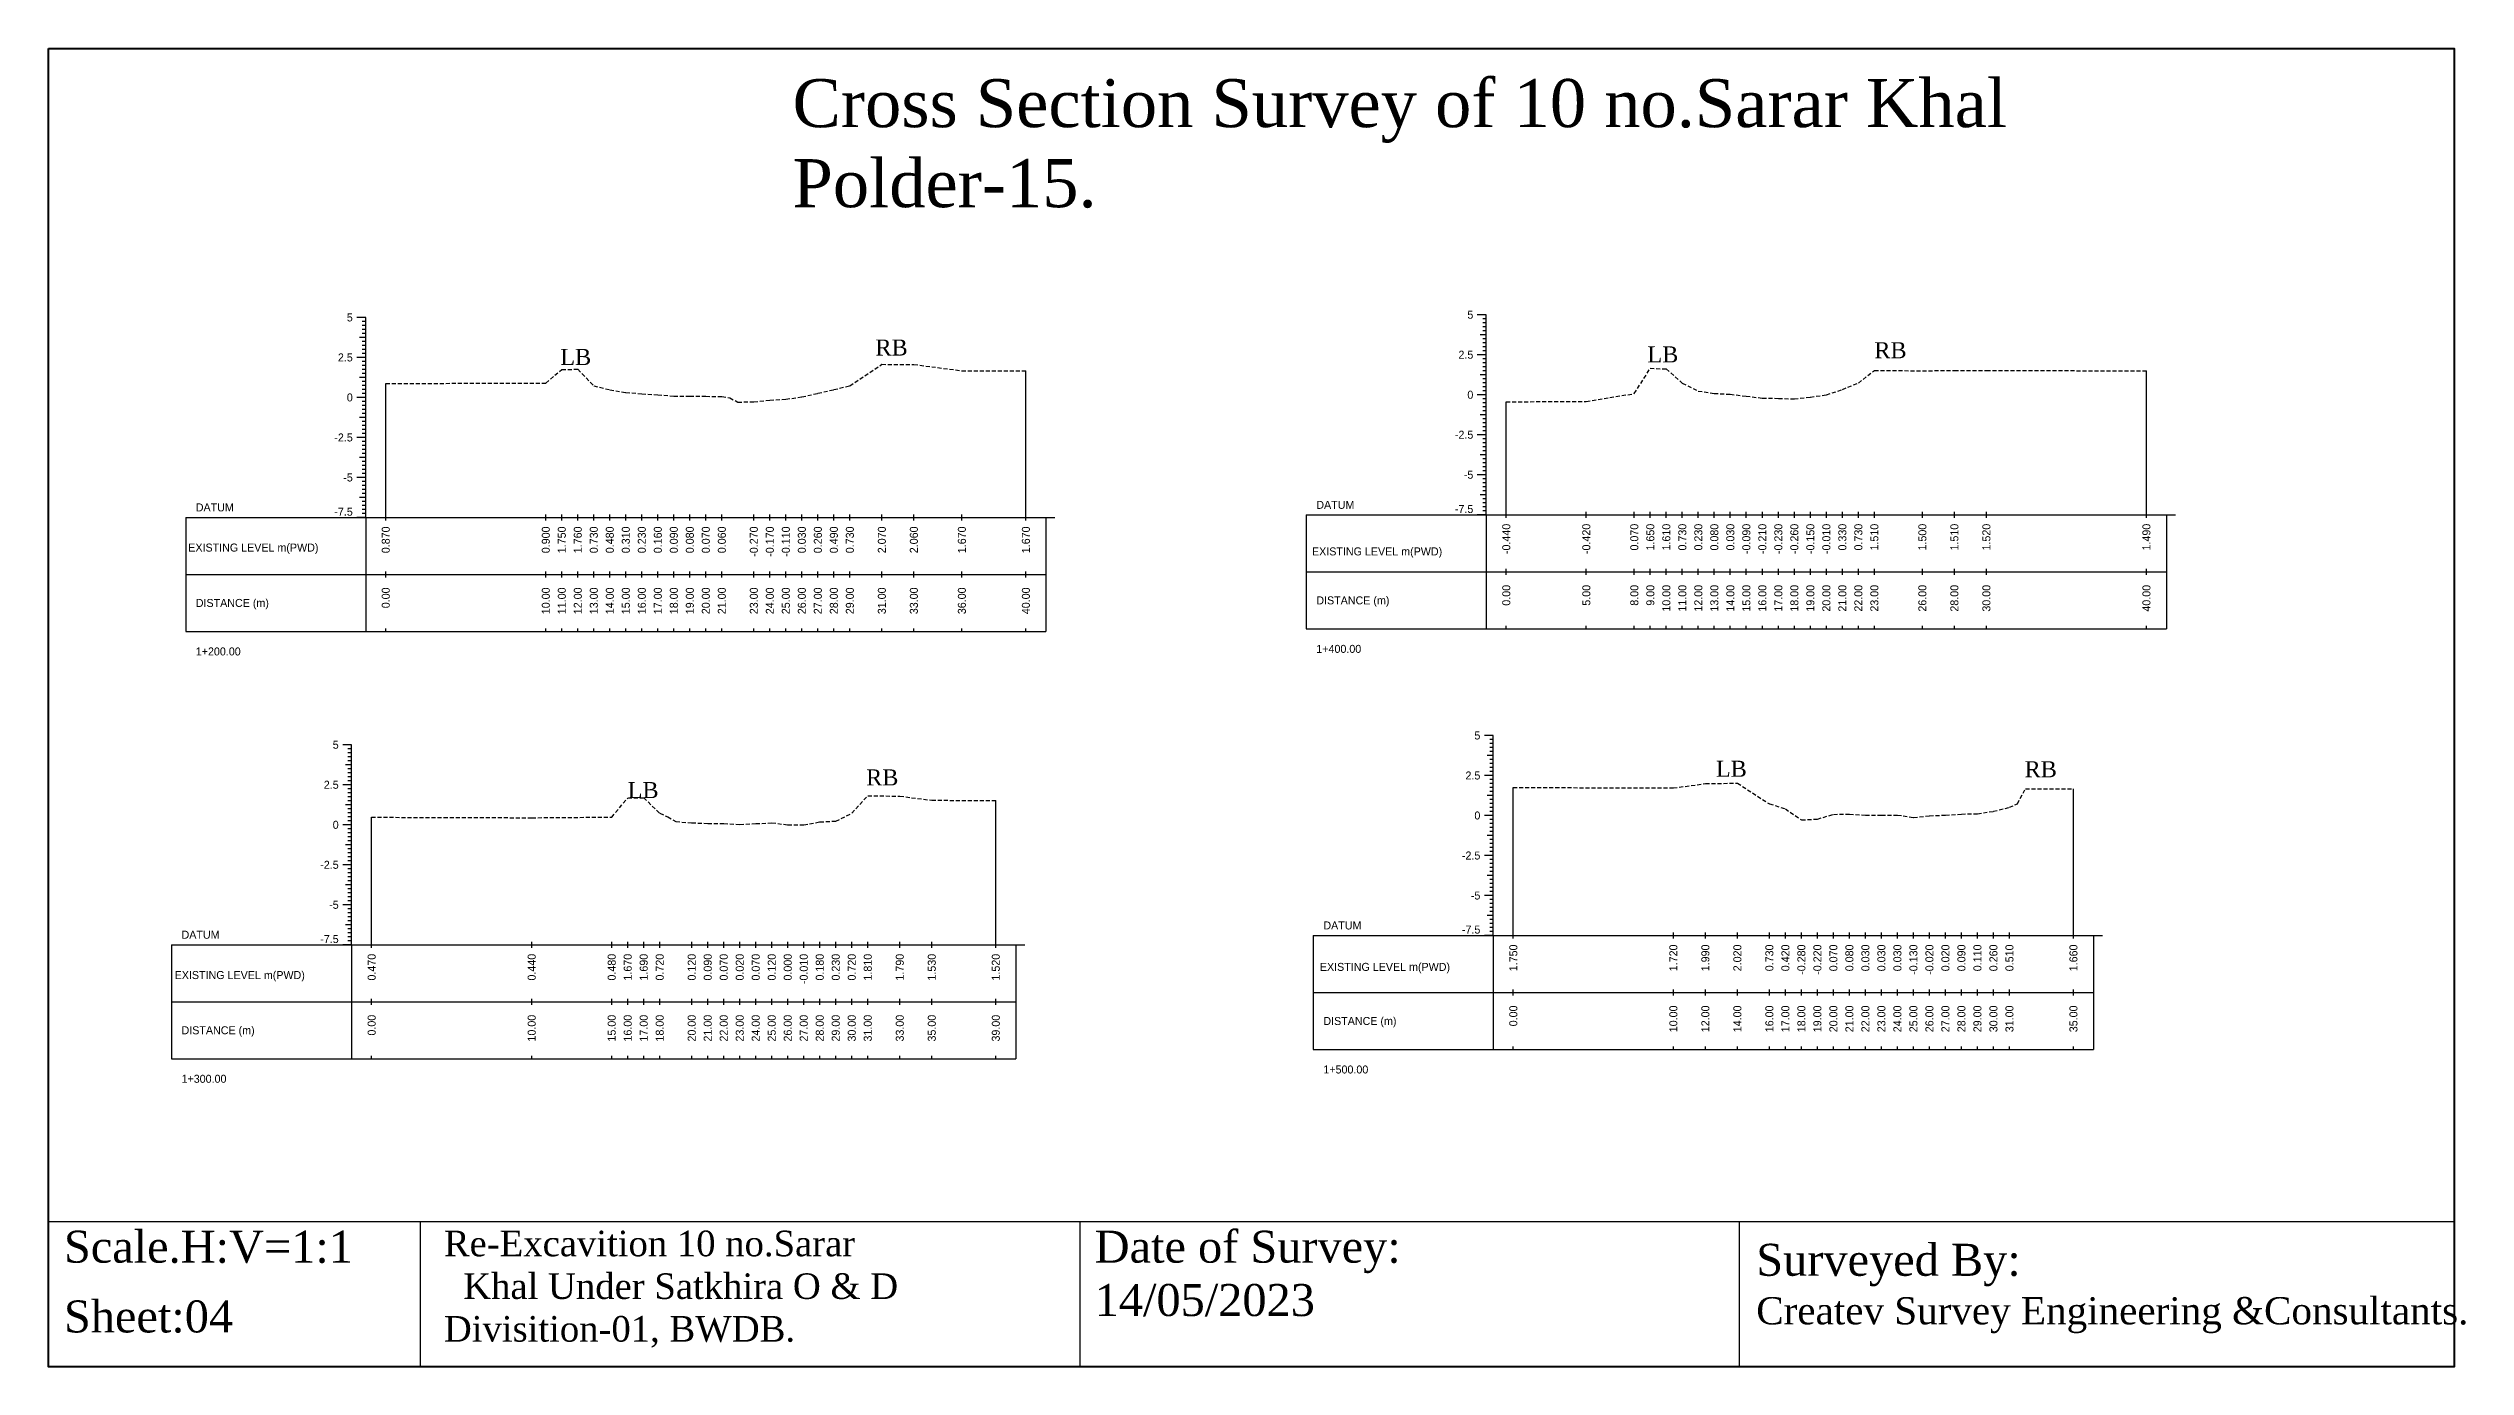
# Model space of a CAD drawing. Header units: inches. Extents: x 4752 to 6808, y -1487 to -426.
# Drawn here: x 4751.7 to 4902.7, y -1438.9 to -1356.5 of the extents above; entities that cross this region are included whole.
import ezdxf
from ezdxf.enums import TextEntityAlignment as Align

# ---------------------------------------------------------------- set-up
doc = ezdxf.new("R2010")
doc.units = ezdxf.units.IN
doc.header["$MEASUREMENT"] = 0
doc.linetypes.add('HIDDEN', pattern=[0.375, 0.25, -0.125])
doc.layers.add('CS_Drawing', color=7, linetype='Continuous')
doc.layers.add('GL', color=3, linetype='HIDDEN')
doc.styles.add('romans', font='romans.shx')

msp = doc.modelspace()

# ---------------------------------------------------------------- linework, layer by layer
at = {"color": 4, "lineweight": 40}
msp.add_lwpolyline([(4751.66, -1356.55), (4902, -1356.55), (4902, -1438.92), (4751.66, -1438.92)], close=True, dxfattribs=at)
for points in [[(4902, -1356.55), (4902, -1438.92)], [(4751.66, -1429.84), (4902, -1429.84)], [(4751.66, -1429.84), (4751.66, -1438.92)], [(4774.9, -1429.84), (4774.9, -1438.92)], [(4816.11, -1429.84), (4816.11, -1438.92)], [(4857.31, -1429.84), (4857.31, -1438.92)]]:
    msp.add_lwpolyline(points)
at = {"layer": 'CS_Drawing'}
for p, q in [((4771.49, -1373.36), (4770.93, -1373.36)), ((4771.49, -1373.36), (4771.1, -1373.36)), ((4771.49, -1373.36), (4771.27, -1373.36)), ((4771.49, -1373.61), (4771.27, -1373.61)), ((4771.49, -1373.86), (4771.27, -1373.86)), ((4771.49, -1374.11), (4771.27, -1374.11)), ((4771.49, -1374.36), (4771.27, -1374.36)), ((4771.49, -1385.86), (4771.49, -1373.36)), ((4841.51, -1373.19), (4840.95, -1373.19)), ((4841.51, -1373.19), (4841.12, -1373.19)), ((4841.51, -1374.44), (4841.12, -1374.44)), ((4841.51, -1373.19), (4841.29, -1373.19)), ((4841.51, -1373.44), (4841.29, -1373.44)), ((4841.51, -1373.69), (4841.29, -1373.69)), ((4841.51, -1373.94), (4841.29, -1373.94)), ((4841.51, -1374.19), (4841.29, -1374.19)), ((4841.51, -1374.44), (4841.29, -1374.44)), ((4841.51, -1385.69), (4841.51, -1373.19)), ((4771.49, -1375.86), (4770.93, -1375.86)), ((4771.49, -1374.61), (4771.1, -1374.61)), ((4771.49, -1375.86), (4771.1, -1375.86)), ((4771.49, -1374.61), (4771.27, -1374.61)), ((4771.49, -1374.86), (4771.27, -1374.86)), ((4771.49, -1375.11), (4771.27, -1375.11)), ((4771.49, -1375.36), (4771.27, -1375.36)), ((4771.49, -1375.61), (4771.27, -1375.61)), ((4771.49, -1375.86), (4771.27, -1375.86)), ((4841.51, -1375.69), (4840.95, -1375.69)), ((4841.51, -1375.69), (4841.12, -1375.69)), ((4841.51, -1374.69), (4841.29, -1374.69)), ((4841.51, -1374.94), (4841.29, -1374.94)), ((4841.51, -1375.19), (4841.29, -1375.19)), ((4841.51, -1375.44), (4841.29, -1375.44)), ((4841.51, -1375.69), (4841.29, -1375.69)), ((4841.51, -1375.94), (4841.29, -1375.94)), ((4771.49, -1377.11), (4771.1, -1377.11)), ((4771.49, -1376.11), (4771.27, -1376.11)), ((4771.49, -1376.36), (4771.27, -1376.36)), ((4771.49, -1376.61), (4771.27, -1376.61)), ((4771.49, -1376.86), (4771.27, -1376.86)), ((4771.49, -1377.11), (4771.27, -1377.11)), ((4771.49, -1377.36), (4771.27, -1377.36)), ((4772.74, -1385.86), (4772.74, -1377.49)), ((4812.74, -1385.86), (4812.74, -1376.69)), ((4841.51, -1376.94), (4841.12, -1376.94)), ((4841.51, -1376.19), (4841.29, -1376.19)), ((4841.51, -1376.44), (4841.29, -1376.44)), ((4841.51, -1376.69), (4841.29, -1376.69)), ((4841.51, -1376.94), (4841.29, -1376.94)), ((4841.51, -1377.19), (4841.29, -1377.19)), ((4841.51, -1377.44), (4841.29, -1377.44)), ((4882.76, -1385.69), (4882.76, -1376.7)), ((4771.49, -1378.36), (4770.93, -1378.36)), ((4771.49, -1378.36), (4771.1, -1378.36)), ((4771.49, -1377.61), (4771.27, -1377.61)), ((4771.49, -1377.86), (4771.27, -1377.86)), ((4771.49, -1378.11), (4771.27, -1378.11)), ((4771.49, -1378.36), (4771.27, -1378.36)), ((4771.49, -1378.61), (4771.27, -1378.61)), ((4771.49, -1378.86), (4771.27, -1378.86)), ((4841.51, -1378.19), (4840.95, -1378.19)), ((4841.51, -1378.19), (4841.12, -1378.19)), ((4841.51, -1377.69), (4841.29, -1377.69)), ((4841.51, -1377.94), (4841.29, -1377.94)), ((4841.51, -1378.19), (4841.29, -1378.19)), ((4841.51, -1378.44), (4841.29, -1378.44)), ((4841.51, -1378.69), (4841.29, -1378.69)), ((4841.51, -1378.94), (4841.29, -1378.94)), ((4842.76, -1385.69), (4842.76, -1378.63)), ((4771.49, -1379.61), (4771.1, -1379.61)), ((4771.49, -1379.11), (4771.27, -1379.11)), ((4771.49, -1379.36), (4771.27, -1379.36)), ((4771.49, -1379.61), (4771.27, -1379.61)), ((4771.49, -1379.86), (4771.27, -1379.86)), ((4771.49, -1380.11), (4771.27, -1380.11)), ((4771.49, -1380.36), (4771.27, -1380.36)), ((4841.51, -1379.44), (4841.12, -1379.44)), ((4841.51, -1379.19), (4841.29, -1379.19)), ((4841.51, -1379.44), (4841.29, -1379.44)), ((4841.51, -1379.69), (4841.29, -1379.69)), ((4841.51, -1379.94), (4841.29, -1379.94)), ((4841.51, -1380.19), (4841.29, -1380.19)), ((4841.51, -1380.44), (4841.29, -1380.44)), ((4771.49, -1380.86), (4770.93, -1380.86)), ((4771.49, -1380.86), (4771.1, -1380.86)), ((4771.49, -1382.11), (4771.1, -1382.11)), ((4771.49, -1380.61), (4771.27, -1380.61)), ((4771.49, -1380.86), (4771.27, -1380.86)), ((4771.49, -1381.11), (4771.27, -1381.11)), ((4771.49, -1381.36), (4771.27, -1381.36)), ((4771.49, -1381.61), (4771.27, -1381.61)), ((4771.49, -1381.86), (4771.27, -1381.86)), ((4771.49, -1382.11), (4771.27, -1382.11)), ((4841.51, -1380.69), (4840.95, -1380.69)), ((4841.51, -1380.69), (4841.12, -1380.69)), ((4841.51, -1381.94), (4841.12, -1381.94)), ((4841.51, -1380.69), (4841.29, -1380.69)), ((4841.51, -1380.94), (4841.29, -1380.94)), ((4841.51, -1381.19), (4841.29, -1381.19)), ((4841.51, -1381.44), (4841.29, -1381.44)), ((4841.51, -1381.69), (4841.29, -1381.69)), ((4841.51, -1381.94), (4841.29, -1381.94)), ((4771.49, -1383.36), (4770.93, -1383.36)), ((4771.49, -1383.36), (4771.1, -1383.36)), ((4771.49, -1382.36), (4771.27, -1382.36)), ((4771.49, -1382.61), (4771.27, -1382.61)), ((4771.49, -1382.86), (4771.27, -1382.86)), ((4771.49, -1383.11), (4771.27, -1383.11)), ((4771.49, -1383.36), (4771.27, -1383.36)), ((4771.49, -1383.61), (4771.27, -1383.61)), ((4841.51, -1383.19), (4840.95, -1383.19)), ((4841.51, -1383.19), (4841.12, -1383.19)), ((4841.51, -1382.19), (4841.29, -1382.19)), ((4841.51, -1382.44), (4841.29, -1382.44)), ((4841.51, -1382.69), (4841.29, -1382.69)), ((4841.51, -1382.94), (4841.29, -1382.94)), ((4841.51, -1383.19), (4841.29, -1383.19)), ((4841.51, -1383.44), (4841.29, -1383.44)), ((4771.49, -1384.61), (4771.1, -1384.61)), ((4771.49, -1383.86), (4771.27, -1383.86)), ((4771.49, -1384.11), (4771.27, -1384.11)), ((4771.49, -1384.36), (4771.27, -1384.36)), ((4771.49, -1384.61), (4771.27, -1384.61)), ((4771.49, -1384.86), (4771.27, -1384.86)), ((4771.49, -1385.11), (4771.27, -1385.11)), ((4841.51, -1384.44), (4841.12, -1384.44)), ((4841.51, -1383.69), (4841.29, -1383.69)), ((4841.51, -1383.94), (4841.29, -1383.94)), ((4841.51, -1384.19), (4841.29, -1384.19)), ((4841.51, -1384.44), (4841.29, -1384.44)), ((4841.51, -1384.69), (4841.29, -1384.69)), ((4841.51, -1384.94), (4841.29, -1384.94)), ((4760.24, -1385.86), (4771.49, -1385.86)), ((4760.24, -1385.86), (4760.24, -1392.98)), ((4771.49, -1385.86), (4770.93, -1385.86)), ((4771.49, -1385.86), (4771.1, -1385.86)), ((4771.49, -1385.36), (4771.27, -1385.36)), ((4771.49, -1385.61), (4771.27, -1385.61)), ((4771.49, -1385.86), (4771.27, -1385.86)), ((4771.49, -1385.86), (4813.99, -1385.86)), ((4771.49, -1385.86), (4771.49, -1392.98)), ((4772.74, -1386.05), (4772.74, -1385.67)), ((4782.74, -1386.05), (4782.74, -1385.67)), ((4783.74, -1386.05), (4783.74, -1385.67)), ((4784.74, -1386.05), (4784.74, -1385.67)), ((4785.74, -1386.05), (4785.74, -1385.67)), ((4786.74, -1386.05), (4786.74, -1385.67)), ((4787.74, -1386.05), (4787.74, -1385.67)), ((4788.74, -1386.05), (4788.74, -1385.67)), ((4789.74, -1386.05), (4789.74, -1385.67)), ((4790.74, -1386.05), (4790.74, -1385.67)), ((4791.74, -1386.05), (4791.74, -1385.67)), ((4792.74, -1386.05), (4792.74, -1385.67)), ((4793.74, -1386.05), (4793.74, -1385.67)), ((4795.74, -1386.05), (4795.74, -1385.67)), ((4796.74, -1386.05), (4796.74, -1385.67)), ((4797.74, -1386.05), (4797.74, -1385.67)), ((4798.74, -1386.05), (4798.74, -1385.67)), ((4799.74, -1386.05), (4799.74, -1385.67)), ((4800.74, -1386.05), (4800.74, -1385.67)), ((4801.74, -1386.05), (4801.74, -1385.67)), ((4803.74, -1386.05), (4803.74, -1385.67)), ((4805.74, -1386.05), (4805.74, -1385.67)), ((4808.74, -1386.05), (4808.74, -1385.67)), ((4812.74, -1386.05), (4812.74, -1385.67)), ((4813.99, -1385.86), (4814.55, -1385.86)), ((4813.99, -1385.86), (4814.38, -1385.86)), ((4813.99, -1385.86), (4814.22, -1385.86)), ((4813.99, -1385.86), (4813.99, -1392.98)), ((4830.26, -1385.69), (4841.51, -1385.69)), ((4830.26, -1385.69), (4830.26, -1392.82)), ((4841.51, -1385.69), (4840.95, -1385.69)), ((4841.51, -1385.69), (4841.12, -1385.69)), ((4841.51, -1385.19), (4841.29, -1385.19)), ((4841.51, -1385.44), (4841.29, -1385.44)), ((4841.51, -1385.69), (4841.29, -1385.69)), ((4841.51, -1385.69), (4884.01, -1385.69)), ((4841.51, -1385.69), (4841.51, -1392.82)), ((4842.76, -1385.88), (4842.76, -1385.5)), ((4847.76, -1385.88), (4847.76, -1385.5)), ((4850.76, -1385.88), (4850.76, -1385.5)), ((4851.76, -1385.88), (4851.76, -1385.5)), ((4852.76, -1385.88), (4852.76, -1385.5)), ((4853.76, -1385.88), (4853.76, -1385.5)), ((4854.76, -1385.88), (4854.76, -1385.5)), ((4855.76, -1385.88), (4855.76, -1385.5)), ((4856.76, -1385.88), (4856.76, -1385.5)), ((4857.76, -1385.88), (4857.76, -1385.5)), ((4858.76, -1385.88), (4858.76, -1385.5)), ((4859.76, -1385.88), (4859.76, -1385.5)), ((4860.76, -1385.88), (4860.76, -1385.5)), ((4861.76, -1385.88), (4861.76, -1385.5)), ((4862.76, -1385.88), (4862.76, -1385.5)), ((4863.76, -1385.88), (4863.76, -1385.5)), ((4864.76, -1385.88), (4864.76, -1385.5)), ((4865.76, -1385.88), (4865.76, -1385.5)), ((4868.76, -1385.88), (4868.76, -1385.5)), ((4870.76, -1385.88), (4870.76, -1385.5)), ((4872.76, -1385.88), (4872.76, -1385.5)), ((4882.76, -1385.88), (4882.76, -1385.5)), ((4884.01, -1385.69), (4884.57, -1385.69)), ((4884.01, -1385.69), (4884.4, -1385.69)), ((4884.01, -1385.69), (4884.24, -1385.69)), ((4884.01, -1385.69), (4884.01, -1392.82)), ((4760.24, -1389.42), (4771.49, -1389.42)), ((4771.49, -1389.42), (4813.99, -1389.42)), ((4771.49, -1389.42), (4813.99, -1389.42)), ((4772.74, -1389.61), (4772.74, -1389.23)), ((4782.74, -1389.61), (4782.74, -1389.23)), ((4783.74, -1389.61), (4783.74, -1389.23)), ((4784.74, -1389.61), (4784.74, -1389.23)), ((4785.74, -1389.61), (4785.74, -1389.23)), ((4786.74, -1389.61), (4786.74, -1389.23)), ((4787.74, -1389.61), (4787.74, -1389.23)), ((4788.74, -1389.61), (4788.74, -1389.23)), ((4789.74, -1389.61), (4789.74, -1389.23)), ((4790.74, -1389.61), (4790.74, -1389.23)), ((4791.74, -1389.61), (4791.74, -1389.23)), ((4792.74, -1389.61), (4792.74, -1389.23)), ((4793.74, -1389.61), (4793.74, -1389.23)), ((4795.74, -1389.61), (4795.74, -1389.23)), ((4796.74, -1389.61), (4796.74, -1389.23)), ((4797.74, -1389.61), (4797.74, -1389.23)), ((4798.74, -1389.61), (4798.74, -1389.23)), ((4799.74, -1389.61), (4799.74, -1389.23)), ((4800.74, -1389.61), (4800.74, -1389.23)), ((4801.74, -1389.61), (4801.74, -1389.23)), ((4803.74, -1389.61), (4803.74, -1389.23)), ((4805.74, -1389.61), (4805.74, -1389.23)), ((4808.74, -1389.61), (4808.74, -1389.23)), ((4812.74, -1389.61), (4812.74, -1389.23)), ((4830.26, -1389.25), (4841.51, -1389.25)), ((4841.51, -1389.25), (4884.01, -1389.25)), ((4841.51, -1389.25), (4884.01, -1389.25)), ((4842.76, -1389.44), (4842.76, -1389.07)), ((4847.76, -1389.44), (4847.76, -1389.07)), ((4850.76, -1389.44), (4850.76, -1389.07)), ((4851.76, -1389.44), (4851.76, -1389.07)), ((4852.76, -1389.44), (4852.76, -1389.07)), ((4853.76, -1389.44), (4853.76, -1389.07)), ((4854.76, -1389.44), (4854.76, -1389.07)), ((4855.76, -1389.44), (4855.76, -1389.07)), ((4856.76, -1389.44), (4856.76, -1389.07)), ((4857.76, -1389.44), (4857.76, -1389.07)), ((4858.76, -1389.44), (4858.76, -1389.07)), ((4859.76, -1389.44), (4859.76, -1389.07)), ((4860.76, -1389.44), (4860.76, -1389.07)), ((4861.76, -1389.44), (4861.76, -1389.07)), ((4862.76, -1389.44), (4862.76, -1389.07)), ((4863.76, -1389.44), (4863.76, -1389.07)), ((4864.76, -1389.44), (4864.76, -1389.07)), ((4865.76, -1389.44), (4865.76, -1389.07)), ((4868.76, -1389.44), (4868.76, -1389.07)), ((4870.76, -1389.44), (4870.76, -1389.07)), ((4872.76, -1389.44), (4872.76, -1389.07)), ((4882.76, -1389.44), (4882.76, -1389.07)), ((4842.76, -1392.82), (4842.76, -1392.63)), ((4847.76, -1392.82), (4847.76, -1392.63)), ((4850.76, -1392.82), (4850.76, -1392.63)), ((4851.76, -1392.82), (4851.76, -1392.63)), ((4852.76, -1392.82), (4852.76, -1392.63)), ((4853.76, -1392.82), (4853.76, -1392.63)), ((4854.76, -1392.82), (4854.76, -1392.63)), ((4855.76, -1392.82), (4855.76, -1392.63)), ((4856.76, -1392.82), (4856.76, -1392.63)), ((4857.76, -1392.82), (4857.76, -1392.63)), ((4858.76, -1392.82), (4858.76, -1392.63)), ((4859.76, -1392.82), (4859.76, -1392.63)), ((4860.76, -1392.82), (4860.76, -1392.63)), ((4861.76, -1392.82), (4861.76, -1392.63)), ((4862.76, -1392.82), (4862.76, -1392.63)), ((4863.76, -1392.82), (4863.76, -1392.63)), ((4864.76, -1392.82), (4864.76, -1392.63)), ((4865.76, -1392.82), (4865.76, -1392.63)), ((4868.76, -1392.82), (4868.76, -1392.63)), ((4870.76, -1392.82), (4870.76, -1392.63)), ((4872.76, -1392.82), (4872.76, -1392.63)), ((4882.76, -1392.82), (4882.76, -1392.63)), ((4760.24, -1392.98), (4771.49, -1392.98)), ((4771.49, -1392.98), (4813.99, -1392.98)), ((4772.74, -1392.98), (4772.74, -1392.8)), ((4782.74, -1392.98), (4782.74, -1392.8)), ((4783.74, -1392.98), (4783.74, -1392.8)), ((4784.74, -1392.98), (4784.74, -1392.8)), ((4785.74, -1392.98), (4785.74, -1392.8)), ((4786.74, -1392.98), (4786.74, -1392.8)), ((4787.74, -1392.98), (4787.74, -1392.8)), ((4788.74, -1392.98), (4788.74, -1392.8)), ((4789.74, -1392.98), (4789.74, -1392.8)), ((4790.74, -1392.98), (4790.74, -1392.8)), ((4791.74, -1392.98), (4791.74, -1392.8)), ((4792.74, -1392.98), (4792.74, -1392.8)), ((4793.74, -1392.98), (4793.74, -1392.8)), ((4795.74, -1392.98), (4795.74, -1392.8)), ((4796.74, -1392.98), (4796.74, -1392.8)), ((4797.74, -1392.98), (4797.74, -1392.8)), ((4798.74, -1392.98), (4798.74, -1392.8)), ((4799.74, -1392.98), (4799.74, -1392.8)), ((4800.74, -1392.98), (4800.74, -1392.8)), ((4801.74, -1392.98), (4801.74, -1392.8)), ((4803.74, -1392.98), (4803.74, -1392.8)), ((4805.74, -1392.98), (4805.74, -1392.8)), ((4808.74, -1392.98), (4808.74, -1392.8)), ((4812.74, -1392.98), (4812.74, -1392.8)), ((4830.26, -1392.82), (4841.51, -1392.82)), ((4841.51, -1392.82), (4884.01, -1392.82)), ((4770.61, -1400.06), (4770.05, -1400.06)), ((4770.61, -1400.06), (4770.22, -1400.06)), ((4770.61, -1400.06), (4770.38, -1400.06)), ((4770.61, -1412.56), (4770.61, -1400.06)), ((4841.95, -1399.48), (4841.39, -1399.48)), ((4841.95, -1399.48), (4841.56, -1399.48)), ((4841.95, -1399.48), (4841.73, -1399.48)), ((4841.95, -1399.73), (4841.73, -1399.73)), ((4841.95, -1399.98), (4841.73, -1399.98)), ((4841.95, -1400.23), (4841.73, -1400.23)), ((4841.95, -1411.98), (4841.95, -1399.48)), ((4770.61, -1401.31), (4770.22, -1401.31)), ((4770.61, -1400.31), (4770.38, -1400.31)), ((4770.61, -1400.56), (4770.38, -1400.56)), ((4770.61, -1400.81), (4770.38, -1400.81)), ((4770.61, -1401.06), (4770.38, -1401.06)), ((4770.61, -1401.31), (4770.38, -1401.31)), ((4770.61, -1401.56), (4770.38, -1401.56)), ((4841.95, -1400.73), (4841.56, -1400.73)), ((4841.95, -1400.48), (4841.73, -1400.48)), ((4841.95, -1400.73), (4841.73, -1400.73)), ((4841.95, -1400.98), (4841.73, -1400.98)), ((4841.95, -1401.23), (4841.73, -1401.23)), ((4841.95, -1401.48), (4841.73, -1401.48)), ((4841.95, -1401.73), (4841.73, -1401.73)), ((4770.61, -1402.56), (4770.05, -1402.56)), ((4770.61, -1402.56), (4770.22, -1402.56)), ((4770.61, -1401.81), (4770.38, -1401.81)), ((4770.61, -1402.06), (4770.38, -1402.06)), ((4770.61, -1402.31), (4770.38, -1402.31)), ((4770.61, -1402.56), (4770.38, -1402.56)), ((4770.61, -1402.81), (4770.38, -1402.81)), ((4770.61, -1403.06), (4770.38, -1403.06)), ((4841.95, -1401.98), (4841.39, -1401.98)), ((4841.95, -1401.98), (4841.56, -1401.98)), ((4841.95, -1403.23), (4841.56, -1403.23)), ((4841.95, -1401.98), (4841.73, -1401.98)), ((4841.95, -1402.23), (4841.73, -1402.23)), ((4841.95, -1402.48), (4841.73, -1402.48)), ((4841.95, -1402.73), (4841.73, -1402.73)), ((4841.95, -1402.98), (4841.73, -1402.98)), ((4841.95, -1403.23), (4841.73, -1403.23)), ((4843.2, -1411.98), (4843.2, -1402.73)), ((4878.2, -1411.98), (4878.2, -1402.82)), ((4770.61, -1403.81), (4770.22, -1403.81)), ((4770.61, -1403.31), (4770.38, -1403.31)), ((4770.61, -1403.56), (4770.38, -1403.56)), ((4770.61, -1403.81), (4770.38, -1403.81)), ((4770.61, -1404.06), (4770.38, -1404.06)), ((4770.61, -1404.31), (4770.38, -1404.31)), ((4770.61, -1404.56), (4770.38, -1404.56)), ((4771.86, -1412.56), (4771.86, -1404.59)), ((4810.86, -1412.56), (4810.86, -1403.54)), ((4841.95, -1404.48), (4841.39, -1404.48)), ((4841.95, -1404.48), (4841.56, -1404.48)), ((4841.95, -1403.48), (4841.73, -1403.48)), ((4841.95, -1403.73), (4841.73, -1403.73)), ((4841.95, -1403.98), (4841.73, -1403.98)), ((4841.95, -1404.23), (4841.73, -1404.23)), ((4841.95, -1404.48), (4841.73, -1404.48)), ((4841.95, -1404.73), (4841.73, -1404.73)), ((4770.61, -1405.06), (4770.05, -1405.06)), ((4770.61, -1405.06), (4770.22, -1405.06)), ((4770.61, -1404.81), (4770.38, -1404.81)), ((4770.61, -1405.06), (4770.38, -1405.06)), ((4770.61, -1405.31), (4770.38, -1405.31)), ((4770.61, -1405.56), (4770.38, -1405.56)), ((4770.61, -1405.81), (4770.38, -1405.81)), ((4770.61, -1406.06), (4770.38, -1406.06)), ((4841.95, -1405.73), (4841.56, -1405.73)), ((4841.95, -1404.98), (4841.73, -1404.98)), ((4841.95, -1405.23), (4841.73, -1405.23)), ((4841.95, -1405.48), (4841.73, -1405.48)), ((4841.95, -1405.73), (4841.73, -1405.73)), ((4841.95, -1405.98), (4841.73, -1405.98)), ((4841.95, -1406.23), (4841.73, -1406.23)), ((4770.61, -1407.56), (4770.05, -1407.56)), ((4770.61, -1406.31), (4770.22, -1406.31)), ((4770.61, -1407.56), (4770.22, -1407.56)), ((4770.61, -1406.31), (4770.38, -1406.31)), ((4770.61, -1406.56), (4770.38, -1406.56)), ((4770.61, -1406.81), (4770.38, -1406.81)), ((4770.61, -1407.06), (4770.38, -1407.06)), ((4770.61, -1407.31), (4770.38, -1407.31)), ((4770.61, -1407.56), (4770.38, -1407.56)), ((4841.95, -1406.98), (4841.39, -1406.98)), ((4841.95, -1406.98), (4841.56, -1406.98)), ((4841.95, -1406.48), (4841.73, -1406.48)), ((4841.95, -1406.73), (4841.73, -1406.73)), ((4841.95, -1406.98), (4841.73, -1406.98)), ((4841.95, -1407.23), (4841.73, -1407.23)), ((4841.95, -1407.48), (4841.73, -1407.48)), ((4841.95, -1407.73), (4841.73, -1407.73)), ((4770.61, -1408.81), (4770.22, -1408.81)), ((4770.61, -1407.81), (4770.38, -1407.81)), ((4770.61, -1408.06), (4770.38, -1408.06)), ((4770.61, -1408.31), (4770.38, -1408.31)), ((4770.61, -1408.56), (4770.38, -1408.56)), ((4770.61, -1408.81), (4770.38, -1408.81)), ((4770.61, -1409.06), (4770.38, -1409.06)), ((4841.95, -1408.23), (4841.56, -1408.23)), ((4841.95, -1407.98), (4841.73, -1407.98)), ((4841.95, -1408.23), (4841.73, -1408.23)), ((4841.95, -1408.48), (4841.73, -1408.48)), ((4841.95, -1408.73), (4841.73, -1408.73)), ((4841.95, -1408.98), (4841.73, -1408.98)), ((4841.95, -1409.23), (4841.73, -1409.23)), ((4770.61, -1410.06), (4770.05, -1410.06)), ((4770.61, -1410.06), (4770.22, -1410.06)), ((4770.61, -1409.31), (4770.38, -1409.31)), ((4770.61, -1409.56), (4770.38, -1409.56)), ((4770.61, -1409.81), (4770.38, -1409.81)), ((4770.61, -1410.06), (4770.38, -1410.06)), ((4770.61, -1410.31), (4770.38, -1410.31)), ((4770.61, -1410.56), (4770.38, -1410.56)), ((4770.61, -1410.81), (4770.38, -1410.81)), ((4841.95, -1409.48), (4841.39, -1409.48)), ((4841.95, -1409.48), (4841.56, -1409.48)), ((4841.95, -1410.73), (4841.56, -1410.73)), ((4841.95, -1409.48), (4841.73, -1409.48)), ((4841.95, -1409.73), (4841.73, -1409.73)), ((4841.95, -1409.98), (4841.73, -1409.98)), ((4841.95, -1410.23), (4841.73, -1410.23)), ((4841.95, -1410.48), (4841.73, -1410.48)), ((4841.95, -1410.73), (4841.73, -1410.73)), ((4770.61, -1411.31), (4770.22, -1411.31)), ((4770.61, -1411.06), (4770.38, -1411.06)), ((4770.61, -1411.31), (4770.38, -1411.31)), ((4770.61, -1411.56), (4770.38, -1411.56)), ((4770.61, -1411.81), (4770.38, -1411.81)), ((4770.61, -1412.06), (4770.38, -1412.06)), ((4770.61, -1412.31), (4770.38, -1412.31)), ((4830.7, -1411.98), (4841.95, -1411.98)), ((4830.7, -1411.98), (4830.7, -1419.1)), ((4841.95, -1411.98), (4841.39, -1411.98)), ((4841.95, -1411.98), (4841.56, -1411.98)), ((4841.95, -1410.98), (4841.73, -1410.98)), ((4841.95, -1411.23), (4841.73, -1411.23)), ((4841.95, -1411.48), (4841.73, -1411.48)), ((4841.95, -1411.73), (4841.73, -1411.73)), ((4841.95, -1411.98), (4841.73, -1411.98)), ((4841.95, -1411.98), (4879.45, -1411.98)), ((4841.95, -1411.98), (4841.95, -1419.1)), ((4843.2, -1412.16), (4843.2, -1411.79)), ((4853.2, -1412.16), (4853.2, -1411.79)), ((4855.2, -1412.16), (4855.2, -1411.79)), ((4857.2, -1412.16), (4857.2, -1411.79)), ((4859.2, -1412.16), (4859.2, -1411.79)), ((4860.2, -1412.16), (4860.2, -1411.79)), ((4861.2, -1412.16), (4861.2, -1411.79)), ((4862.2, -1412.16), (4862.2, -1411.79)), ((4863.2, -1412.16), (4863.2, -1411.79)), ((4864.2, -1412.16), (4864.2, -1411.79)), ((4865.2, -1412.16), (4865.2, -1411.79)), ((4866.2, -1412.16), (4866.2, -1411.79)), ((4867.2, -1412.16), (4867.2, -1411.79)), ((4868.2, -1412.16), (4868.2, -1411.79)), ((4869.2, -1412.16), (4869.2, -1411.79)), ((4870.2, -1412.16), (4870.2, -1411.79)), ((4871.2, -1412.16), (4871.2, -1411.79)), ((4872.2, -1412.16), (4872.2, -1411.79)), ((4873.2, -1412.16), (4873.2, -1411.79)), ((4874.2, -1412.16), (4874.2, -1411.79)), ((4878.2, -1412.16), (4878.2, -1411.79)), ((4879.45, -1411.98), (4880.02, -1411.98)), ((4879.45, -1411.98), (4879.85, -1411.98)), ((4879.45, -1411.98), (4879.68, -1411.98)), ((4879.45, -1411.98), (4879.45, -1419.1)), ((4759.36, -1412.56), (4770.61, -1412.56)), ((4759.36, -1412.56), (4759.36, -1419.68)), ((4770.61, -1412.56), (4770.05, -1412.56)), ((4770.61, -1412.56), (4770.22, -1412.56)), ((4770.61, -1412.56), (4770.38, -1412.56)), ((4770.61, -1412.56), (4812.11, -1412.56)), ((4770.61, -1412.56), (4770.61, -1419.68)), ((4771.86, -1412.75), (4771.86, -1412.37)), ((4781.86, -1412.75), (4781.86, -1412.37)), ((4786.86, -1412.75), (4786.86, -1412.37)), ((4787.86, -1412.75), (4787.86, -1412.37)), ((4788.86, -1412.75), (4788.86, -1412.37)), ((4789.86, -1412.75), (4789.86, -1412.37)), ((4791.86, -1412.75), (4791.86, -1412.37)), ((4792.86, -1412.75), (4792.86, -1412.37)), ((4793.86, -1412.75), (4793.86, -1412.37)), ((4794.86, -1412.75), (4794.86, -1412.37)), ((4795.86, -1412.75), (4795.86, -1412.37)), ((4796.86, -1412.75), (4796.86, -1412.37)), ((4797.86, -1412.75), (4797.86, -1412.37)), ((4798.86, -1412.75), (4798.86, -1412.37)), ((4799.86, -1412.75), (4799.86, -1412.37)), ((4800.86, -1412.75), (4800.86, -1412.37)), ((4801.86, -1412.75), (4801.86, -1412.37)), ((4802.86, -1412.75), (4802.86, -1412.37)), ((4804.86, -1412.75), (4804.86, -1412.37)), ((4806.86, -1412.75), (4806.86, -1412.37)), ((4810.86, -1412.75), (4810.86, -1412.37)), ((4812.11, -1412.56), (4812.67, -1412.56)), ((4812.11, -1412.56), (4812.5, -1412.56)), ((4812.11, -1412.56), (4812.33, -1412.56)), ((4812.11, -1412.56), (4812.11, -1419.68)), ((4759.36, -1416.12), (4770.61, -1416.12)), ((4770.61, -1416.12), (4812.11, -1416.12)), ((4770.61, -1416.12), (4812.11, -1416.12)), ((4771.86, -1416.31), (4771.86, -1415.93)), ((4781.86, -1416.31), (4781.86, -1415.93)), ((4786.86, -1416.31), (4786.86, -1415.93)), ((4787.86, -1416.31), (4787.86, -1415.93)), ((4788.86, -1416.31), (4788.86, -1415.93)), ((4789.86, -1416.31), (4789.86, -1415.93)), ((4791.86, -1416.31), (4791.86, -1415.93)), ((4792.86, -1416.31), (4792.86, -1415.93)), ((4793.86, -1416.31), (4793.86, -1415.93)), ((4794.86, -1416.31), (4794.86, -1415.93)), ((4795.86, -1416.31), (4795.86, -1415.93)), ((4796.86, -1416.31), (4796.86, -1415.93)), ((4797.86, -1416.31), (4797.86, -1415.93)), ((4798.86, -1416.31), (4798.86, -1415.93)), ((4799.86, -1416.31), (4799.86, -1415.93)), ((4800.86, -1416.31), (4800.86, -1415.93)), ((4801.86, -1416.31), (4801.86, -1415.93)), ((4802.86, -1416.31), (4802.86, -1415.93)), ((4804.86, -1416.31), (4804.86, -1415.93)), ((4806.86, -1416.31), (4806.86, -1415.93)), ((4810.86, -1416.31), (4810.86, -1415.93)), ((4830.7, -1415.54), (4841.95, -1415.54)), ((4841.95, -1415.54), (4879.45, -1415.54)), ((4841.95, -1415.54), (4879.45, -1415.54)), ((4843.2, -1415.73), (4843.2, -1415.35)), ((4853.2, -1415.73), (4853.2, -1415.35)), ((4855.2, -1415.73), (4855.2, -1415.35)), ((4857.2, -1415.73), (4857.2, -1415.35)), ((4859.2, -1415.73), (4859.2, -1415.35)), ((4860.2, -1415.73), (4860.2, -1415.35)), ((4861.2, -1415.73), (4861.2, -1415.35)), ((4862.2, -1415.73), (4862.2, -1415.35)), ((4863.2, -1415.73), (4863.2, -1415.35)), ((4864.2, -1415.73), (4864.2, -1415.35)), ((4865.2, -1415.73), (4865.2, -1415.35)), ((4866.2, -1415.73), (4866.2, -1415.35)), ((4867.2, -1415.73), (4867.2, -1415.35)), ((4868.2, -1415.73), (4868.2, -1415.35)), ((4869.2, -1415.73), (4869.2, -1415.35)), ((4870.2, -1415.73), (4870.2, -1415.35)), ((4871.2, -1415.73), (4871.2, -1415.35)), ((4872.2, -1415.73), (4872.2, -1415.35)), ((4873.2, -1415.73), (4873.2, -1415.35)), ((4874.2, -1415.73), (4874.2, -1415.35)), ((4878.2, -1415.73), (4878.2, -1415.35)), ((4759.36, -1419.68), (4770.61, -1419.68)), ((4770.61, -1419.68), (4812.11, -1419.68)), ((4771.86, -1419.68), (4771.86, -1419.5)), ((4781.86, -1419.68), (4781.86, -1419.5)), ((4786.86, -1419.68), (4786.86, -1419.5)), ((4787.86, -1419.68), (4787.86, -1419.5)), ((4788.86, -1419.68), (4788.86, -1419.5)), ((4789.86, -1419.68), (4789.86, -1419.5)), ((4791.86, -1419.68), (4791.86, -1419.5)), ((4792.86, -1419.68), (4792.86, -1419.5)), ((4793.86, -1419.68), (4793.86, -1419.5)), ((4794.86, -1419.68), (4794.86, -1419.5)), ((4795.86, -1419.68), (4795.86, -1419.5)), ((4796.86, -1419.68), (4796.86, -1419.5)), ((4797.86, -1419.68), (4797.86, -1419.5)), ((4798.86, -1419.68), (4798.86, -1419.5)), ((4799.86, -1419.68), (4799.86, -1419.5)), ((4800.86, -1419.68), (4800.86, -1419.5)), ((4801.86, -1419.68), (4801.86, -1419.5)), ((4802.86, -1419.68), (4802.86, -1419.5)), ((4804.86, -1419.68), (4804.86, -1419.5)), ((4806.86, -1419.68), (4806.86, -1419.5)), ((4810.86, -1419.68), (4810.86, -1419.5)), ((4830.7, -1419.1), (4841.95, -1419.1)), ((4841.95, -1419.1), (4879.45, -1419.1)), ((4843.2, -1419.1), (4843.2, -1418.91)), ((4853.2, -1419.1), (4853.2, -1418.91)), ((4855.2, -1419.1), (4855.2, -1418.91)), ((4857.2, -1419.1), (4857.2, -1418.91)), ((4859.2, -1419.1), (4859.2, -1418.91)), ((4860.2, -1419.1), (4860.2, -1418.91)), ((4861.2, -1419.1), (4861.2, -1418.91)), ((4862.2, -1419.1), (4862.2, -1418.91)), ((4863.2, -1419.1), (4863.2, -1418.91)), ((4864.2, -1419.1), (4864.2, -1418.91)), ((4865.2, -1419.1), (4865.2, -1418.91)), ((4866.2, -1419.1), (4866.2, -1418.91)), ((4867.2, -1419.1), (4867.2, -1418.91)), ((4868.2, -1419.1), (4868.2, -1418.91)), ((4869.2, -1419.1), (4869.2, -1418.91)), ((4870.2, -1419.1), (4870.2, -1418.91)), ((4871.2, -1419.1), (4871.2, -1418.91)), ((4872.2, -1419.1), (4872.2, -1418.91)), ((4873.2, -1419.1), (4873.2, -1418.91)), ((4874.2, -1419.1), (4874.2, -1418.91)), ((4878.2, -1419.1), (4878.2, -1418.91))]:
    msp.add_line(p, q, dxfattribs=at)
at = {"layer": 'GL'}
for points in [[(4772.74, -1377.49), (4782.74, -1377.46), (4783.74, -1376.61), (4784.74, -1376.6), (4785.74, -1377.63), (4786.74, -1377.88), (4787.74, -1378.05), (4788.74, -1378.13), (4789.74, -1378.2), (4790.74, -1378.27), (4791.74, -1378.28), (4792.74, -1378.29), (4793.74, -1378.3), (4794.24, -1378.38), (4794.74, -1378.65), (4795.74, -1378.63), (4796.74, -1378.53), (4797.74, -1378.47), (4798.74, -1378.33), (4799.74, -1378.1), (4800.74, -1377.87), (4801.74, -1377.63), (4803.74, -1376.29), (4805.74, -1376.3), (4808.74, -1376.69), (4812.74, -1376.69)], [(4842.76, -1378.63), (4847.76, -1378.61), (4850.76, -1378.12), (4851.76, -1376.54), (4852.76, -1376.58), (4853.76, -1377.46), (4854.76, -1377.96), (4855.76, -1378.11), (4856.76, -1378.16), (4857.76, -1378.28), (4858.76, -1378.4), (4859.76, -1378.42), (4860.76, -1378.45), (4861.76, -1378.34), (4862.76, -1378.2), (4863.76, -1377.86), (4864.76, -1377.46), (4865.76, -1376.68), (4868.76, -1376.69), (4870.76, -1376.68), (4872.76, -1376.67), (4882.76, -1376.7)], [(4771.86, -1404.59), (4781.86, -1404.62), (4786.86, -1404.58), (4787.86, -1403.39), (4788.86, -1403.37), (4789.86, -1404.34), (4790.36, -1404.56), (4790.86, -1404.86), (4791.86, -1404.94), (4792.86, -1404.97), (4793.86, -1404.99), (4794.86, -1405.04), (4795.86, -1404.99), (4796.86, -1404.94), (4797.86, -1405.06), (4798.86, -1405.07), (4799.86, -1404.88), (4800.86, -1404.83), (4801.86, -1404.34), (4802.86, -1403.25), (4804.86, -1403.27), (4806.86, -1403.53), (4810.86, -1403.54)], [(4843.2, -1402.73), (4853.2, -1402.76), (4855.2, -1402.49), (4857.2, -1402.46), (4859.2, -1403.75), (4860.2, -1404.06), (4861.2, -1404.76), (4862.2, -1404.7), (4863.2, -1404.41), (4864.2, -1404.4), (4865.2, -1404.45), (4866.2, -1404.45), (4867.2, -1404.45), (4868.2, -1404.61), (4869.2, -1404.5), (4870.2, -1404.46), (4871.2, -1404.39), (4872.2, -1404.37), (4873.2, -1404.22), (4874.2, -1403.97), (4874.7, -1403.75), (4875.2, -1402.81), (4878.2, -1402.82)]]:
    msp.add_lwpolyline(points, dxfattribs=at)

# ---------------------------------------------------------------- texts
at = {"attachment_point": 1, "style": 'romans'}
for s, insert, char_height, width in [('{\\fTimes New Roman|b0|i0|c0|p18;Cross Section Survey of 10 no.Sarar Khal Polder-15.}', (4798.16, -1358.47), 3, 75.7359), ('{\\fTimes New Roman|b0|i0|c0|p18;LB}', (4783.65, -1375.33), 1, 325.847), ('\\pi-1,l1;{\\fTimes New Roman|b0|i0|c0|p18;RB}', (4803.34, -1374.74), 1, 325.847), ('{\\fTimes New Roman|b0|i0|c0|p18;LB}', (4851.58, -1375.17), 1, 325.847), ('\\pi-1,l1;{\\fTimes New Roman|b0|i0|c0|p18;RB}', (4865.76, -1374.91), 1, 325.847), ('\\pi-1,l1;{\\fTimes New Roman|b0|i0|c0|p18;RB}', (4802.76, -1401.6), 1, 325.847), ('{\\fTimes New Roman|b0|i0|c0|p18;LB}', (4855.86, -1401.06), 1, 325.847), ('\\pi-1,l1;{\\fTimes New Roman|b0|i0|c0|p18;RB}', (4875.15, -1401.09), 1, 325.847), ('{\\fTimes New Roman|b0|i0|c0|p18;LB}', (4787.86, -1402.39), 1, 325.847), ('{\\fTimes New Roman|b0|i0|c0|p18;Scale.H:V=1:1}', (4752.63, -1430.42), 2, 22.2708), ('{\\fTimes New Roman|b0|i0|c0|p18;Re-Excavition 10 no.Sarar\\P  Khal Under Satkhira O & D    Divisition-01, BWDB.}', (4776.37, -1430.42), 1.6, 38.8405), ('{\\fTimes New Roman|b0|i0|c0|p18;Date of Survey: 14/05/2023}', (4817.04, -1430.42), 2, 22.2708), ('{\\fTimes New Roman|b0|i0|c0|p18;Surveyed By:                                     \\H0.85x;Createv Survey Engineering &Consultants.}', (4858.38, -1431.24), 2, 45.2193), ('{\\fTimes New Roman|b0|i0|c0|p18;Sheet:04}', (4752.63, -1434.78), 2, 38.8405)]:
    msp.add_mtext(s, dxfattribs=dict(at, insert=insert, char_height=char_height, width=width))
at = {"layer": 'CS_Drawing'}
for s, p in [('5', (4840.7, -1373.19)), ('5', (4770.68, -1373.36)), ('2.5', (4770.68, -1375.86)), ('2.5', (4840.7, -1375.69)), ('0', (4770.68, -1378.36)), ('0', (4840.7, -1378.19)), ('-2.5', (4770.68, -1380.86)), ('-2.5', (4840.7, -1380.69)), ('-5', (4770.68, -1383.36)), ('-5', (4840.7, -1383.19)), ('5', (4769.8, -1400.06)), ('5', (4841.14, -1399.48)), ('2.5', (4841.14, -1401.98)), ('2.5', (4769.8, -1402.56)), ('0', (4841.14, -1404.48)), ('0', (4769.8, -1405.06)), ('-2.5', (4769.8, -1407.56)), ('-2.5', (4841.14, -1406.98)), ('-5', (4841.14, -1409.48)), ('-5', (4769.8, -1410.06))]:
    msp.add_text(s, height=0.5, dxfattribs=at).set_placement(p, align=Align.MIDDLE_RIGHT)
for s, p in [('DATUM', (4760.87, -1385.23)), ('DATUM', (4830.89, -1385.07)), ('EXISTING LEVEL m(PWD)', (4760.4, -1387.74)), ('EXISTING LEVEL m(PWD)', (4830.62, -1387.98)), ('DISTANCE (m)', (4760.87, -1391.2)), ('DISTANCE (m)', (4830.89, -1391.04)), ('1+200.00', (4760.87, -1394.23)), ('1+400.00', (4830.89, -1394.07)), ('DATUM', (4759.98, -1411.93)), ('DATUM', (4831.33, -1411.35)), ('EXISTING LEVEL m(PWD)', (4831.11, -1413.94)), ('EXISTING LEVEL m(PWD)', (4759.55, -1414.45)), ('DISTANCE (m)', (4759.98, -1417.9)), ('DISTANCE (m)', (4831.33, -1417.32)), ('1+300.00', (4759.98, -1420.93)), ('1+500.00', (4831.33, -1420.35))]:
    msp.add_text(s, height=0.5, dxfattribs=at).set_placement(p, align=Align.MIDDLE_LEFT)
for p in [(4840.7, -1385.58), (4770.68, -1385.75), (4769.8, -1412.45), (4841.14, -1411.86)]:
    msp.add_text('-7.5', height=0.5, dxfattribs=at).set_placement(p, align=Align.RIGHT)
for s, p in [('0.870', (4772.74, -1386.42)), ('0.900', (4782.74, -1386.42)), ('1.750', (4783.74, -1386.42)), ('1.760', (4784.74, -1386.42)), ('0.730', (4785.74, -1386.42)), ('0.480', (4786.74, -1386.42)), ('0.310', (4787.74, -1386.42)), ('0.230', (4788.74, -1386.42)), ('0.160', (4789.74, -1386.42)), ('0.090', (4790.74, -1386.42)), ('0.080', (4791.74, -1386.42)), ('0.070', (4792.74, -1386.42)), ('0.060', (4793.74, -1386.42)), ('-0.270', (4795.74, -1386.42)), ('-0.170', (4796.74, -1386.42)), ('-0.110', (4797.74, -1386.42)), ('0.030', (4798.74, -1386.42)), ('0.260', (4799.74, -1386.42)), ('0.490', (4800.74, -1386.42)), ('0.730', (4801.74, -1386.42)), ('2.070', (4803.74, -1386.42)), ('2.060', (4805.74, -1386.42)), ('1.670', (4808.74, -1386.42)), ('1.670', (4812.74, -1386.42)), ('-0.440', (4842.76, -1386.25)), ('-0.420', (4847.76, -1386.25)), ('0.070', (4850.76, -1386.25)), ('1.650', (4851.76, -1386.25)), ('1.610', (4852.76, -1386.25)), ('0.730', (4853.76, -1386.25)), ('0.230', (4854.76, -1386.25)), ('0.080', (4855.76, -1386.25)), ('0.030', (4856.76, -1386.25)), ('-0.090', (4857.76, -1386.25)), ('-0.210', (4858.76, -1386.25)), ('-0.230', (4859.76, -1386.25)), ('-0.260', (4860.76, -1386.25)), ('-0.150', (4861.76, -1386.25)), ('-0.010', (4862.76, -1386.25)), ('0.330', (4863.76, -1386.25)), ('0.730', (4864.76, -1386.25)), ('1.510', (4865.76, -1386.25)), ('1.500', (4868.76, -1386.25)), ('1.510', (4870.76, -1386.25)), ('1.520', (4872.76, -1386.25)), ('1.490', (4882.76, -1386.25)), ('0.00', (4772.74, -1390.23)), ('10.00', (4782.74, -1390.23)), ('11.00', (4783.74, -1390.23)), ('12.00', (4784.74, -1390.23)), ('13.00', (4785.74, -1390.23)), ('14.00', (4786.74, -1390.23)), ('15.00', (4787.74, -1390.23)), ('16.00', (4788.74, -1390.23)), ('17.00', (4789.74, -1390.23)), ('18.00', (4790.74, -1390.23)), ('19.00', (4791.74, -1390.23)), ('20.00', (4792.74, -1390.23)), ('21.00', (4793.74, -1390.23)), ('23.00', (4795.74, -1390.23)), ('24.00', (4796.74, -1390.23)), ('25.00', (4797.74, -1390.23)), ('26.00', (4798.74, -1390.23)), ('27.00', (4799.74, -1390.23)), ('28.00', (4800.74, -1390.23)), ('29.00', (4801.74, -1390.23)), ('31.00', (4803.74, -1390.23)), ('33.00', (4805.74, -1390.23)), ('36.00', (4808.74, -1390.23)), ('40.00', (4812.74, -1390.23)), ('0.00', (4842.76, -1390.07)), ('5.00', (4847.76, -1390.07)), ('8.00', (4850.76, -1390.07)), ('9.00', (4851.76, -1390.07)), ('10.00', (4852.76, -1390.07)), ('11.00', (4853.76, -1390.07)), ('12.00', (4854.76, -1390.07)), ('13.00', (4855.76, -1390.07)), ('14.00', (4856.76, -1390.07)), ('15.00', (4857.76, -1390.07)), ('16.00', (4858.76, -1390.07)), ('17.00', (4859.76, -1390.07)), ('18.00', (4860.76, -1390.07)), ('19.00', (4861.76, -1390.07)), ('20.00', (4862.76, -1390.07)), ('21.00', (4863.76, -1390.07)), ('22.00', (4864.76, -1390.07)), ('23.00', (4865.76, -1390.07)), ('26.00', (4868.76, -1390.07)), ('28.00', (4870.76, -1390.07)), ('30.00', (4872.76, -1390.07)), ('40.00', (4882.76, -1390.07)), ('0.470', (4771.86, -1413.12)), ('0.440', (4781.86, -1413.12)), ('0.480', (4786.86, -1413.12)), ('1.670', (4787.86, -1413.12)), ('1.690', (4788.86, -1413.12)), ('0.720', (4789.86, -1413.12)), ('0.120', (4791.86, -1413.12)), ('0.090', (4792.86, -1413.12)), ('0.070', (4793.86, -1413.12)), ('0.020', (4794.86, -1413.12)), ('0.070', (4795.86, -1413.12)), ('0.120', (4796.86, -1413.12)), ('0.000', (4797.86, -1413.12)), ('-0.010', (4798.86, -1413.12)), ('0.180', (4799.86, -1413.12)), ('0.230', (4800.86, -1413.12)), ('0.720', (4801.86, -1413.12)), ('1.810', (4802.86, -1413.12)), ('1.790', (4804.86, -1413.12)), ('1.530', (4806.86, -1413.12)), ('1.520', (4810.86, -1413.12)), ('1.750', (4843.2, -1412.54)), ('1.720', (4853.2, -1412.54)), ('1.990', (4855.2, -1412.54)), ('2.020', (4857.2, -1412.54)), ('0.730', (4859.2, -1412.54)), ('0.420', (4860.2, -1412.54)), ('-0.280', (4861.2, -1412.54)), ('-0.220', (4862.2, -1412.54)), ('0.070', (4863.2, -1412.54)), ('0.080', (4864.2, -1412.54)), ('0.030', (4865.2, -1412.54)), ('0.030', (4866.2, -1412.54)), ('0.030', (4867.2, -1412.54)), ('-0.130', (4868.2, -1412.54)), ('-0.020', (4869.2, -1412.54)), ('0.020', (4870.2, -1412.54)), ('0.090', (4871.2, -1412.54)), ('0.110', (4872.2, -1412.54)), ('0.260', (4873.2, -1412.54)), ('0.510', (4874.2, -1412.54)), ('1.660', (4878.2, -1412.54)), ('0.00', (4843.2, -1416.35)), ('10.00', (4853.2, -1416.35)), ('12.00', (4855.2, -1416.35)), ('14.00', (4857.2, -1416.35)), ('16.00', (4859.2, -1416.35)), ('17.00', (4860.2, -1416.35)), ('18.00', (4861.2, -1416.35)), ('19.00', (4862.2, -1416.35)), ('20.00', (4863.2, -1416.35)), ('21.00', (4864.2, -1416.35)), ('22.00', (4865.2, -1416.35)), ('23.00', (4866.2, -1416.35)), ('24.00', (4867.2, -1416.35)), ('25.00', (4868.2, -1416.35)), ('26.00', (4869.2, -1416.35)), ('27.00', (4870.2, -1416.35)), ('28.00', (4871.2, -1416.35)), ('29.00', (4872.2, -1416.35)), ('30.00', (4873.2, -1416.35)), ('31.00', (4874.2, -1416.35)), ('35.00', (4878.2, -1416.35)), ('0.00', (4771.86, -1416.93)), ('10.00', (4781.86, -1416.93)), ('15.00', (4786.86, -1416.93)), ('16.00', (4787.86, -1416.93)), ('17.00', (4788.86, -1416.93)), ('18.00', (4789.86, -1416.93)), ('20.00', (4791.86, -1416.93)), ('21.00', (4792.86, -1416.93)), ('22.00', (4793.86, -1416.93)), ('23.00', (4794.86, -1416.93)), ('24.00', (4795.86, -1416.93)), ('25.00', (4796.86, -1416.93)), ('26.00', (4797.86, -1416.93)), ('27.00', (4798.86, -1416.93)), ('28.00', (4799.86, -1416.93)), ('29.00', (4800.86, -1416.93)), ('30.00', (4801.86, -1416.93)), ('31.00', (4802.86, -1416.93)), ('33.00', (4804.86, -1416.93)), ('35.00', (4806.86, -1416.93)), ('39.00', (4810.86, -1416.93))]:
    msp.add_text(s, height=0.5, rotation=90, dxfattribs=at).set_placement(p, align=Align.MIDDLE_RIGHT)

doc.saveas('drawing.dxf')
